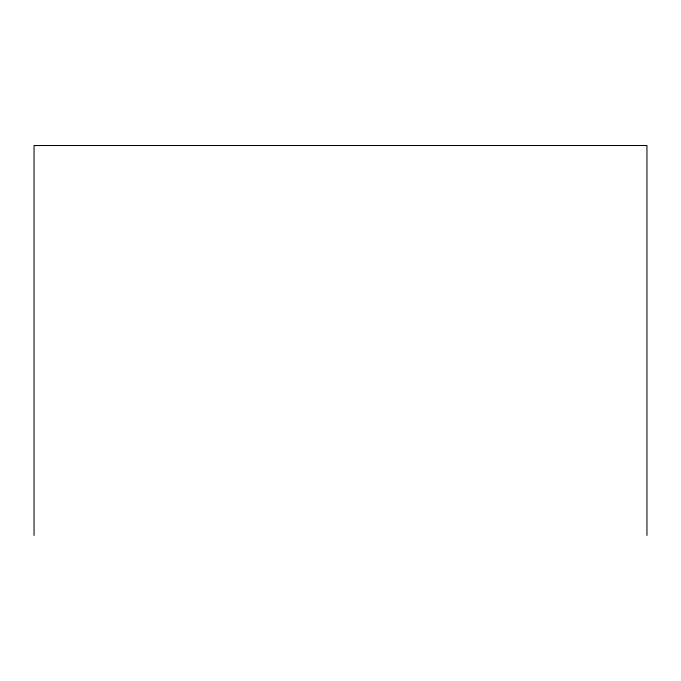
<?xml version="1.0" encoding="UTF-8"?>
<svg xmlns="http://www.w3.org/2000/svg" width="681" height="681" viewBox="0 0 681 681"><rect width="100%" height="100%" fill="white"/><g stroke="black" fill="none" stroke-linecap="round" stroke-linejoin="round"><path stroke-width="1.02" d="M646.95 535.47L646.95 145.53L34.05 145.53L34.05 535.47"/></g></svg>
